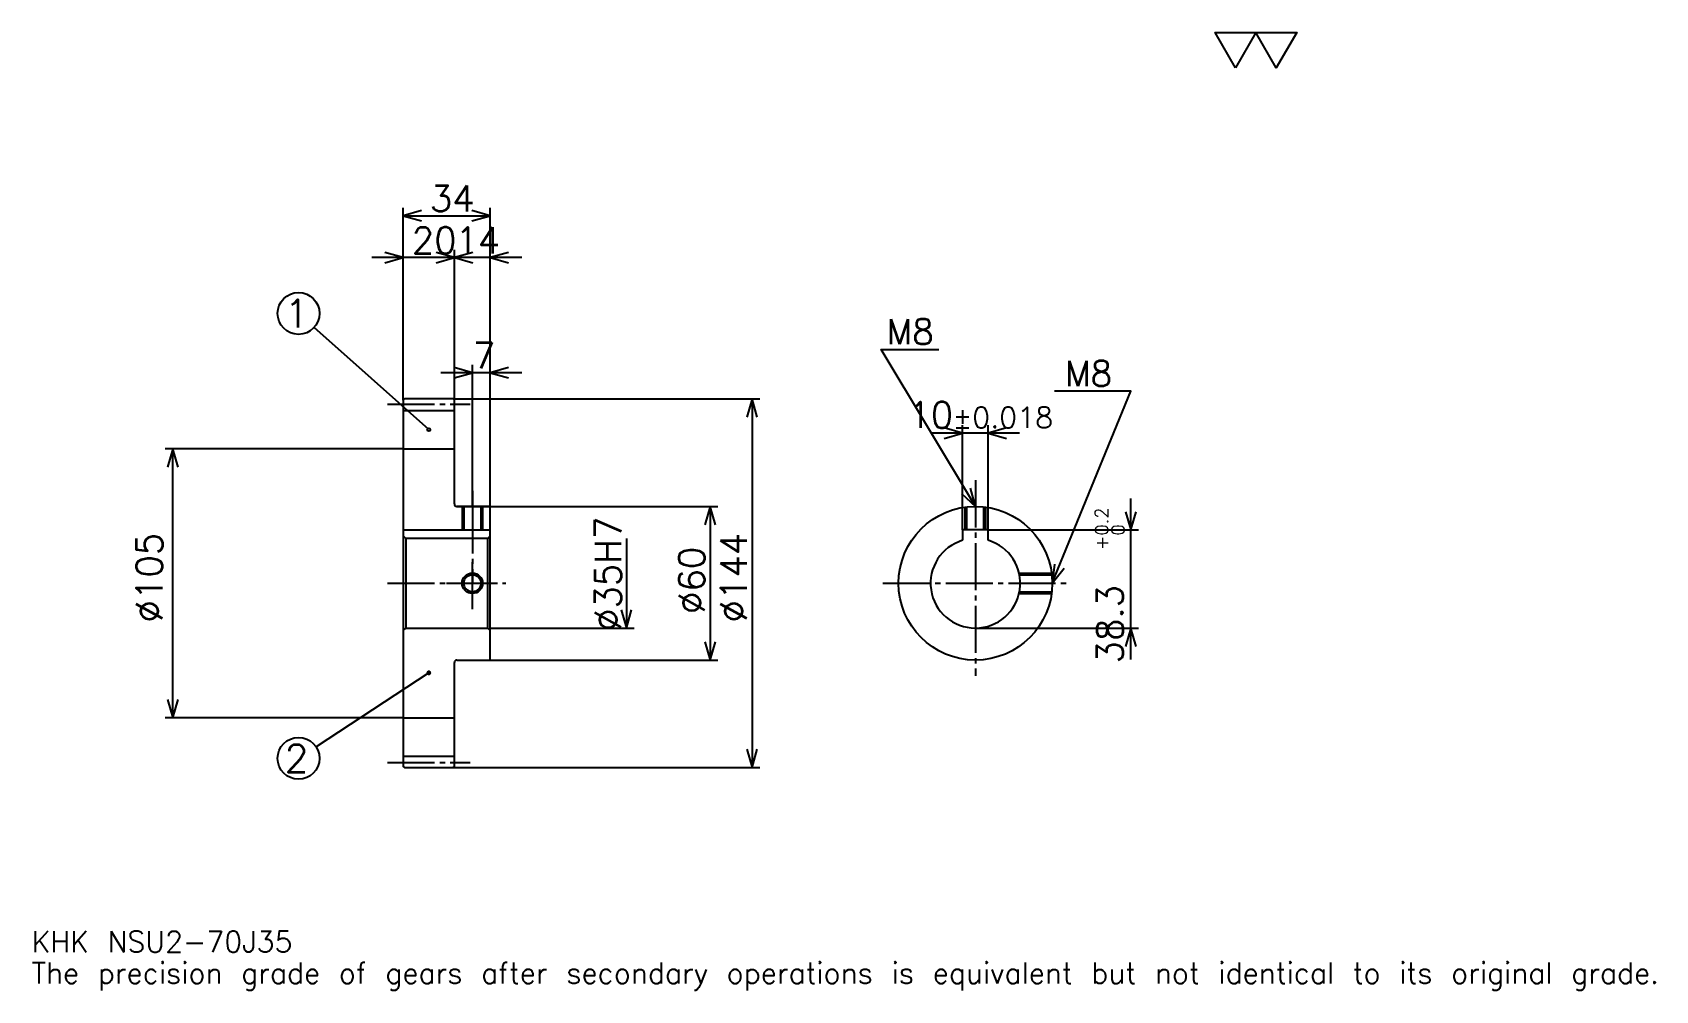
# Model space of a CAD drawing. Extents: x 21 to 654, y 7 to 382.
import ezdxf

# ---------------------------------------------------------------- set-up
doc = ezdxf.new("R2010")
doc.units = 0
doc.linetypes.add('DASHDOT', pattern=[24.521738, 18.391304, -2.043478, 2.043478, -2.043478])
doc.layers.get('0').update_dxf_attribs({"linetype": 'CONTINUOUS'})
doc.layers.add('DASHDOT', color=6, linetype='DASHDOT')
doc.styles.add('KANJI', font='TXT', dxfattribs={"bigfont": 'BIGFONT'})

msp = doc.modelspace()

# ---------------------------------------------------------------- linework, layer by layer
at = {"color": 5}
for p, q in [((165.521729, 238.543488), (165.521729, 313.130432)), ((199.521729, 238.543488), (199.521729, 313.130432)), ((165.521729, 310.065216), (199.521729, 310.065216)), ((197.782593, 293.717407), (153.260864, 293.717407)), ((211.782593, 293.717407), (173.260864, 293.717407)), ((185.521729, 238.543488), (185.521729, 296.782623)), ((175.521729, 226.543488), (130.75235, 266.472412)), ((211.782593, 248.76088), (180.260864, 248.76088)), ((192.521729, 238.543488), (192.521729, 251.826096)), ((165.521729, 238.043488), (165.521729, 238.543488)), ((185.021729, 238.543488), (199.521729, 238.543488)), ((185.521729, 238.043488), (185.521729, 238.543488)), ((192.521729, 196.543488), (192.521729, 238.543488)), ((192.521729, 196.543488), (192.521729, 238.543488)), ((199.521729, 238.543488), (304.760864, 238.543488)), ((199.521729, 196.043488), (199.521729, 238.543488)), ((301.695648, 238.543488), (301.695648, 94.543488)), ((383.913025, 187.343491), (383.913025, 228.217407)), ((393.913025, 187.343491), (393.913025, 228.217407)), ((406.173889, 225.152191), (371.652161, 225.152191)), ((165.521729, 219.043488), (72.543472, 219.043488)), ((75.608688, 114.043488), (75.608688, 219.043488)), ((186.521729, 196.543488), (199.521729, 196.543488)), ((199.521729, 196.543488), (288.413025, 196.543488)), ((285.347809, 196.543488), (285.347809, 136.543488)), ((449.565216, 136.782623), (449.565216, 199.604355)), ((252.652161, 184.043488), (252.652161, 149.043488)), ((393.913025, 187.343491), (452.630432, 187.343491)), ((199.521729, 149.043488), (255.717377, 149.043488)), ((388.913025, 149.043488), (452.630432, 149.043488)), ((186.521729, 136.543488), (199.521729, 136.543488)), ((199.521729, 136.543488), (288.413025, 136.543488)), ((175.521729, 131.543488), (131.486786, 102.657318)), ((165.521729, 114.043488), (72.543472, 114.043488)), ((185.021729, 94.543488), (199.521729, 94.543488)), ((199.521729, 94.543488), (304.760864, 94.543488))]:
    msp.add_line(p, q, dxfattribs=at)
at = {"color": 4}
for p, q in [((165.521729, 234.043488), (185.521729, 234.043488)), ((165.521729, 219.043488), (185.521729, 219.043488)), ((165.521729, 187.343491), (199.521729, 187.343491)), ((166.521729, 184.043488), (166.521729, 149.043488)), ((198.521729, 184.043488), (199.521729, 185.043488)), ((198.521729, 149.043488), (199.521729, 148.043488)), ((165.521729, 114.043488), (185.521729, 114.043488)), ((165.521729, 99.043488), (185.521729, 99.043488))]:
    msp.add_line(p, q, dxfattribs=at)
at = {"color": 7}
msp.add_lwpolyline([(490.434784, 367.82608), (482.46521, 381.639984), (514.343506, 381.639984), (506.373901, 367.82608), (498.404358, 381.639984), (490.434784, 367.82608)], dxfattribs=at)
at = {"color": 5}
for points in [[(172.673904, 312.108704), (165.521729, 310.065216), (172.673904, 308.021729)], [(192.369553, 308.021729), (199.521729, 310.065216), (192.369553, 312.108704)], [(158.369553, 291.67392), (165.521729, 293.717407), (158.369553, 295.760864)], [(178.369553, 291.67392), (185.521729, 293.717407), (178.369553, 295.760864)], [(192.673904, 295.760864), (185.521729, 293.717407), (192.673904, 291.67392)], [(206.673904, 295.760864), (199.521729, 293.717407), (206.673904, 291.67392)], [(388.913025, 196.543488), (352.130432, 257.847839), (374.608704, 257.847839)], [(185.369553, 246.717407), (192.521729, 248.76088), (185.369553, 250.804352)], [(206.673904, 250.804352), (199.521729, 248.76088), (206.673904, 246.717407)], [(418.913025, 166.543488), (449.565216, 241.5), (419.730408, 241.5)], [(303.739136, 231.391312), (301.695648, 238.543488), (299.652161, 231.391312)], [(376.760864, 223.108704), (383.913025, 225.152191), (376.760864, 227.195663)], [(401.065216, 227.195663), (393.913025, 225.152191), (401.065216, 223.108704)], [(77.652168, 211.891312), (75.608688, 219.043488), (73.565208, 211.891312)], [(383.481018, 201.625061), (388.913025, 196.543488), (386.985535, 203.727783)], [(287.391296, 189.391312), (285.347809, 196.543488), (283.304321, 189.391312)], [(447.521729, 194.495667), (449.565216, 187.343491), (451.608704, 194.495667)], [(419.72876, 173.936996), (418.913025, 166.543488), (423.511627, 172.39006)], [(250.608673, 156.195663), (252.652161, 149.043488), (254.695648, 156.195663)], [(451.608704, 141.891312), (449.565216, 149.043488), (447.521729, 141.891312)], [(283.304321, 143.695663), (285.347809, 136.543488), (287.391296, 143.695663)], [(73.565208, 121.195663), (75.608688, 114.043488), (77.652168, 121.195663)], [(299.652161, 101.695663), (301.695648, 94.543488), (303.739136, 101.695663)]]:
    msp.add_lwpolyline(points, dxfattribs=at)
at = {"color": 4}
for points in [[(185.521729, 197.543488), (185.521729, 238.043488), (185.021729, 238.543488), (166.021729, 238.543488), (165.521729, 238.043488), (165.521729, 148.043488)], [(186.521729, 136.543488), (199.021729, 136.543488), (199.521729, 137.043488), (199.521729, 196.043488), (199.021729, 196.543488), (186.521729, 196.543488)], [(188.521729, 196.543488), (188.521729, 187.343491)], [(189.196732, 196.543488), (189.196732, 187.343491)], [(195.846725, 196.543488), (195.846725, 187.343491)], [(196.521729, 196.543488), (196.521729, 187.343491)], [(384.913025, 187.343491), (384.913025, 196.27562)], [(385.588043, 187.343491), (385.588043, 196.358658)], [(392.238037, 187.343491), (392.238037, 196.358658)], [(392.913025, 187.343491), (392.913025, 196.27562)], [(165.521729, 148.043488), (166.521729, 149.043488), (198.521729, 149.043488), (198.521729, 184.043488), (166.521729, 184.043488), (165.521729, 185.043488)], [(393.913025, 183.313995), (393.913025, 187.343491), (383.913025, 187.343491), (383.913025, 183.313995)], [(405.949768, 170.543488), (418.645172, 170.543488)], [(406.094269, 169.868484), (418.72821, 169.868484)], [(405.949768, 162.543488), (418.645172, 162.543488)], [(406.094269, 163.218491), (418.72821, 163.218491)], [(165.521729, 148.043488), (165.521729, 95.043488), (166.021729, 94.543488), (185.021729, 94.543488), (185.521729, 95.043488), (185.521729, 135.543488)]]:
    msp.add_lwpolyline(points, dxfattribs=at)
at = {"color": 5}
for centre, radius in [((124.652161, 271.913055), 8.173913), ((175.521729, 226.543488), 0.613044), ((175.521729, 131.543488), 0.613044), ((124.652161, 98.17392), 8.173913)]:
    msp.add_circle(centre, radius, dxfattribs=at)
at = {"color": 4}
for centre, radius in [((388.913025, 166.543488), 30), ((192.521729, 166.543488), 3.325)]:
    msp.add_circle(centre, radius, dxfattribs=at)
at = {"color": 7}
msp.add_circle((192.521729, 166.543488), 4, dxfattribs=at)
at = {"color": 4}
for centre, radius, start, end in [((186.521729, 197.543488), 1, 180, 270), ((388.913025, 166.543488), 17.5, 106.601549926, 73.398450074), ((186.521729, 135.543488), 1, 90, 180)]:
    msp.add_arc(centre, radius, start, end, dxfattribs=at)
at = {"layer": 'DASHDOT', "color": 7}
for p, q in [((159.391296, 236.543488), (191.652161, 236.543488)), ((388.913025, 206.76088), (388.913025, 130.413055)), ((192.521729, 196.543488), (192.521729, 166.543488)), ((159.391296, 166.543488), (205.652161, 166.543488)), ((352.782593, 166.543488), (425.043457, 166.543488)), ((159.391296, 96.543488), (191.652161, 96.543488))]:
    msp.add_line(p, q, dxfattribs=at)
for points in [[(192.521729, 202.67392), (192.521729, 181.213058)], [(192.521729, 156.413055), (192.521729, 176.67392)], [(182.391296, 166.543488), (202.652161, 166.543488)]]:
    msp.add_lwpolyline(points, dxfattribs=at)

# ---------------------------------------------------------------- texts
at = {"color": 7, "style": 'KANJI'}
for s, height, p in [('34', 10.217391, (175.880432, 311.700012)), ('20', 10.217391, (168.880417, 295.352173)), ('14', 10.217391, (185.880432, 295.352173)), ('1', 10.898551, (119.202888, 266.463776)), ('M8', 9.808696, (354.173889, 259.891296)), ('7', 10.217391, (192.70108, 250.39566)), ('M8', 9.808696, (423.817383, 243.543488)), ('10', 10.217391, (362.713623, 227.195663)), ('%%p0.018', 8.173913, (379.979767, 227.195663)), ('2', 10.898551, (119.202888, 92.724648)), ('KHK NSU2-70J35', 8.173913, (20.434782, 22.47826)), ('The precision grade of gears after secondary operations is equivalent but not identical to its original grade.', 8.173913, (20.434782, 10.217391))]:
    msp.add_text(s, height=height, dxfattribs=at).set_placement(p)
for s, height, p in [('%%c35H7', 10.217391, (250.608673, 147.896744)), ('0.2', 5.108696, (440.778259, 185.176697)), ('%%c105', 10.217391, (71.521729, 151.217407)), ('%%c144', 10.217391, (299.652161, 151.217407)), ('+', 5.108696, (440.778259, 179.454956)), ('0', 5.108696, (447.113037, 185.176697)), ('%%c60', 10.217391, (283.304321, 154.538055)), ('38.3', 10.217391, (446.5, 135.230042))]:
    msp.add_text(s, height=height, rotation=90, dxfattribs=at).set_placement(p)

doc.saveas('drawing.dxf')
